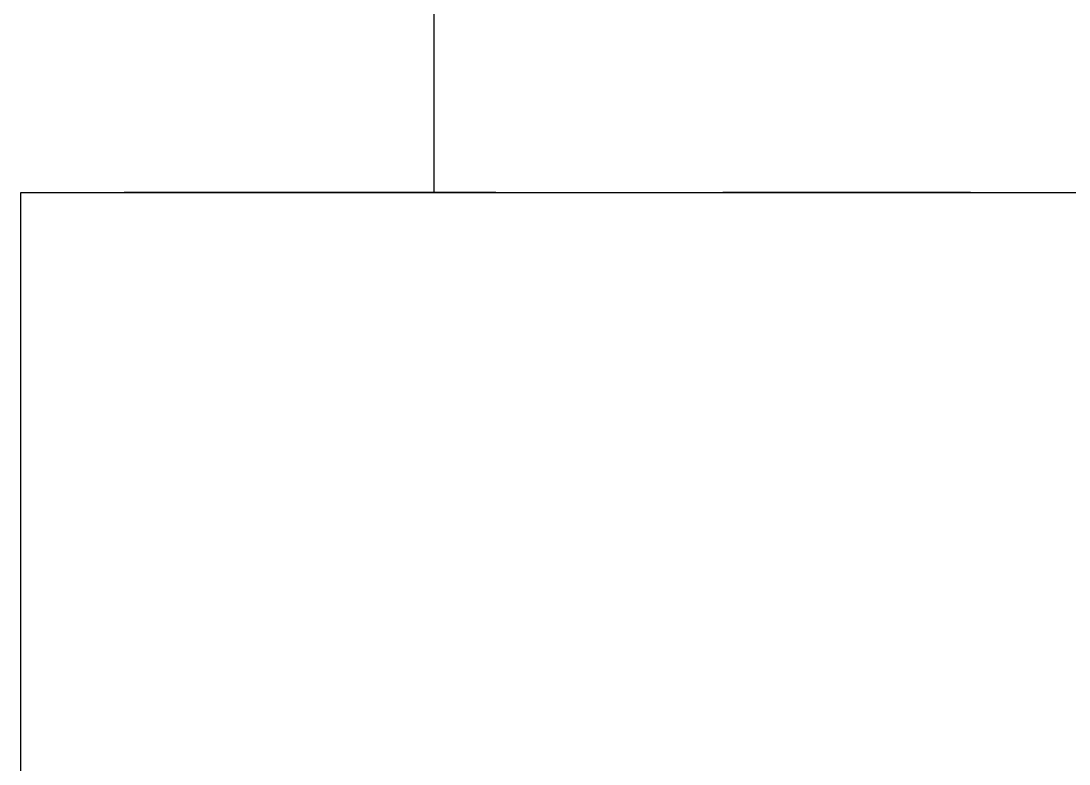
# Model space of a CAD drawing. Header units: millimetres. Extents: x -201 to 3037, y -406 to 3230.
# Drawn here: x 2230 to 2255.39, y 1338.15 to 1356.16 of the extents above; entities that cross this region are included whole.
import ezdxf

# ---------------------------------------------------------------- set-up
doc = ezdxf.new("R2010")
doc.units = ezdxf.units.MM
doc.layers.add('HIDDEN', color=8, linetype='Continuous')
doc.layers.add('VISIBLE', color=7, linetype='Continuous')

msp = doc.modelspace()

# ---------------------------------------------------------------- linework, layer by layer
at = {"layer": 'HIDDEN'}
for points in [[(2240, 1360.9), (2240, 1352)], [(2230, 1337), (2230, 1352)], [(2230, 1352), (2270, 1352)], [(2241.5, 1352), (2241.387, 1352), (2241.054, 1352), (2240.518, 1352), (2239.806, 1352), (2238.952, 1352), (2238.001, 1352), (2237, 1352), (2235.999, 1352), (2235.048, 1352), (2234.194, 1352), (2233.482, 1352), (2232.946, 1352), (2232.613, 1352), (2232.5, 1352)], [(2232.5, 1352), (2232.528, 1352), (2232.613, 1352), (2232.753, 1352), (2232.946, 1352), (2233.19, 1352), (2233.482, 1352), (2233.818, 1352), (2234.194, 1352), (2234.606, 1352), (2235.048, 1352), (2235.514, 1352), (2235.999, 1352), (2236.496, 1352), (2237, 1352)], [(2241.5, 1352), (2241.387, 1352), (2241.054, 1352), (2240.518, 1352), (2239.806, 1352), (2238.952, 1352), (2238.001, 1352), (2237, 1352), (2235.999, 1352), (2235.048, 1352), (2234.194, 1352), (2233.482, 1352), (2232.946, 1352), (2232.613, 1352), (2232.5, 1352)], [(2232.5, 1352), (2232.528, 1352), (2232.613, 1352), (2232.753, 1352), (2232.946, 1352), (2233.19, 1352), (2233.482, 1352), (2233.818, 1352), (2234.194, 1352), (2234.606, 1352), (2235.048, 1352), (2235.514, 1352), (2235.999, 1352), (2236.496, 1352), (2237, 1352)], [(2241.5, 1352), (2241.387, 1352), (2241.054, 1352), (2240.518, 1352), (2239.806, 1352), (2238.952, 1352), (2238.001, 1352), (2237, 1352), (2235.999, 1352), (2235.048, 1352), (2234.194, 1352), (2233.482, 1352), (2232.946, 1352), (2232.613, 1352), (2232.5, 1352)], [(2232.5, 1352), (2232.528, 1352), (2232.613, 1352), (2232.753, 1352), (2232.946, 1352), (2233.19, 1352), (2233.482, 1352), (2233.818, 1352), (2234.194, 1352), (2234.606, 1352), (2235.048, 1352), (2235.514, 1352), (2235.999, 1352), (2236.496, 1352), (2237, 1352)], [(2241.5, 1352), (2241.387, 1352), (2241.054, 1352), (2240.518, 1352), (2239.806, 1352), (2238.952, 1352), (2238.001, 1352), (2237, 1352), (2235.999, 1352), (2235.048, 1352), (2234.194, 1352), (2233.482, 1352), (2232.946, 1352), (2232.613, 1352), (2232.5, 1352)], [(2232.5, 1352), (2232.528, 1352), (2232.613, 1352), (2232.753, 1352), (2232.946, 1352), (2233.19, 1352), (2233.482, 1352), (2233.818, 1352), (2234.194, 1352), (2234.606, 1352), (2235.048, 1352), (2235.514, 1352), (2235.999, 1352), (2236.496, 1352), (2237, 1352)], [(2241.5, 1352), (2241.387, 1352), (2241.054, 1352), (2240.518, 1352), (2239.806, 1352), (2238.952, 1352), (2238.001, 1352), (2237, 1352), (2235.999, 1352), (2235.048, 1352), (2234.194, 1352), (2233.482, 1352), (2232.946, 1352), (2232.613, 1352), (2232.5, 1352)], [(2232.5, 1352), (2232.528, 1352), (2232.613, 1352), (2232.753, 1352), (2232.946, 1352), (2233.19, 1352), (2233.482, 1352), (2233.818, 1352), (2234.194, 1352), (2234.606, 1352), (2235.048, 1352), (2235.514, 1352), (2235.999, 1352), (2236.496, 1352), (2237, 1352)], [(2241.5, 1352), (2241.387, 1352), (2241.054, 1352), (2240.518, 1352), (2239.806, 1352), (2238.952, 1352), (2238.001, 1352), (2237, 1352), (2235.999, 1352), (2235.048, 1352), (2234.194, 1352), (2233.482, 1352), (2232.946, 1352), (2232.613, 1352), (2232.5, 1352)], [(2232.5, 1352), (2232.528, 1352), (2232.613, 1352), (2232.753, 1352), (2232.946, 1352), (2233.19, 1352), (2233.482, 1352), (2233.818, 1352), (2234.194, 1352), (2234.606, 1352), (2235.048, 1352), (2235.514, 1352), (2235.999, 1352), (2236.496, 1352), (2237, 1352)], [(2241.5, 1352), (2241.387, 1352), (2241.054, 1352), (2240.518, 1352), (2239.806, 1352), (2238.952, 1352), (2238.001, 1352), (2237, 1352), (2235.999, 1352), (2235.048, 1352), (2234.194, 1352), (2233.482, 1352), (2232.946, 1352), (2232.613, 1352), (2232.5, 1352)], [(2232.5, 1352), (2232.528, 1352), (2232.613, 1352), (2232.753, 1352), (2232.946, 1352), (2233.19, 1352), (2233.482, 1352), (2233.818, 1352), (2234.194, 1352), (2234.606, 1352), (2235.048, 1352), (2235.514, 1352), (2235.999, 1352), (2236.496, 1352), (2237, 1352)], [(2241.5, 1352), (2241.387, 1352), (2241.054, 1352), (2240.518, 1352), (2239.806, 1352), (2238.952, 1352), (2238.001, 1352), (2237, 1352), (2235.999, 1352), (2235.048, 1352), (2234.194, 1352), (2233.482, 1352), (2232.946, 1352), (2232.613, 1352), (2232.5, 1352)], [(2232.5, 1352), (2232.528, 1352), (2232.613, 1352), (2232.753, 1352), (2232.946, 1352), (2233.19, 1352), (2233.482, 1352), (2233.818, 1352), (2234.194, 1352), (2234.606, 1352), (2235.048, 1352), (2235.514, 1352), (2235.999, 1352), (2236.496, 1352), (2237, 1352)], [(2241.5, 1352), (2241.387, 1352), (2241.054, 1352), (2240.518, 1352), (2239.806, 1352), (2238.952, 1352), (2238.001, 1352), (2237, 1352), (2235.999, 1352), (2235.048, 1352), (2234.194, 1352), (2233.482, 1352), (2232.946, 1352), (2232.613, 1352), (2232.5, 1352)], [(2232.5, 1352), (2232.528, 1352), (2232.613, 1352), (2232.753, 1352), (2232.946, 1352), (2233.19, 1352), (2233.482, 1352), (2233.818, 1352), (2234.194, 1352), (2234.606, 1352), (2235.048, 1352), (2235.514, 1352), (2235.999, 1352), (2236.496, 1352), (2237, 1352)], [(2237, 1352), (2237.504, 1352), (2238.001, 1352), (2238.486, 1352), (2238.952, 1352), (2239.394, 1352), (2239.806, 1352), (2240.182, 1352), (2240.518, 1352), (2240.81, 1352), (2241.054, 1352), (2241.247, 1352), (2241.387, 1352), (2241.472, 1352), (2241.5, 1352)], [(2237, 1352), (2237.504, 1352), (2238.001, 1352), (2238.486, 1352), (2238.952, 1352), (2239.394, 1352), (2239.806, 1352), (2240.182, 1352), (2240.518, 1352), (2240.81, 1352), (2241.054, 1352), (2241.247, 1352), (2241.387, 1352), (2241.472, 1352), (2241.5, 1352)], [(2237, 1352), (2237.504, 1352), (2238.001, 1352), (2238.486, 1352), (2238.952, 1352), (2239.394, 1352), (2239.806, 1352), (2240.182, 1352), (2240.518, 1352), (2240.81, 1352), (2241.054, 1352), (2241.247, 1352), (2241.387, 1352), (2241.472, 1352), (2241.5, 1352)], [(2237, 1352), (2237.504, 1352), (2238.001, 1352), (2238.486, 1352), (2238.952, 1352), (2239.394, 1352), (2239.806, 1352), (2240.182, 1352), (2240.518, 1352), (2240.81, 1352), (2241.054, 1352), (2241.247, 1352), (2241.387, 1352), (2241.472, 1352), (2241.5, 1352)], [(2237, 1352), (2237.504, 1352), (2238.001, 1352), (2238.486, 1352), (2238.952, 1352), (2239.394, 1352), (2239.806, 1352), (2240.182, 1352), (2240.518, 1352), (2240.81, 1352), (2241.054, 1352), (2241.247, 1352), (2241.387, 1352), (2241.472, 1352), (2241.5, 1352)], [(2237, 1352), (2237.504, 1352), (2238.001, 1352), (2238.486, 1352), (2238.952, 1352), (2239.394, 1352), (2239.806, 1352), (2240.182, 1352), (2240.518, 1352), (2240.81, 1352), (2241.054, 1352), (2241.247, 1352), (2241.387, 1352), (2241.472, 1352), (2241.5, 1352)], [(2237, 1352), (2237.504, 1352), (2238.001, 1352), (2238.486, 1352), (2238.952, 1352), (2239.394, 1352), (2239.806, 1352), (2240.182, 1352), (2240.518, 1352), (2240.81, 1352), (2241.054, 1352), (2241.247, 1352), (2241.387, 1352), (2241.472, 1352), (2241.5, 1352)], [(2237, 1352), (2237.504, 1352), (2238.001, 1352), (2238.486, 1352), (2238.952, 1352), (2239.394, 1352), (2239.806, 1352), (2240.182, 1352), (2240.518, 1352), (2240.81, 1352), (2241.054, 1352), (2241.247, 1352), (2241.387, 1352), (2241.472, 1352), (2241.5, 1352)], [(2237, 1352), (2237.504, 1352), (2238.001, 1352), (2238.486, 1352), (2238.952, 1352), (2239.394, 1352), (2239.806, 1352), (2240.182, 1352), (2240.518, 1352), (2240.81, 1352), (2241.054, 1352), (2241.247, 1352), (2241.387, 1352), (2241.472, 1352), (2241.5, 1352)], [(2240, 1352), (2260, 1352)], [(2253, 1352), (2252.925, 1352), (2252.703, 1352), (2252.345, 1352), (2251.87, 1352), (2251.302, 1352), (2250.668, 1352), (2250, 1352), (2249.332, 1352), (2248.698, 1352), (2248.13, 1352), (2247.655, 1352), (2247.297, 1352), (2247.075, 1352), (2247, 1352)], [(2247, 1352), (2247.019, 1352), (2247.075, 1352), (2247.168, 1352), (2247.297, 1352), (2247.46, 1352), (2247.655, 1352), (2247.879, 1352), (2248.13, 1352), (2248.404, 1352), (2248.698, 1352), (2249.009, 1352), (2249.332, 1352), (2249.664, 1352), (2250, 1352)], [(2253, 1352), (2252.925, 1352), (2252.703, 1352), (2252.345, 1352), (2251.87, 1352), (2251.302, 1352), (2250.668, 1352), (2250, 1352), (2249.332, 1352), (2248.698, 1352), (2248.13, 1352), (2247.655, 1352), (2247.297, 1352), (2247.075, 1352), (2247, 1352)], [(2247, 1352), (2247.019, 1352), (2247.075, 1352), (2247.168, 1352), (2247.297, 1352), (2247.46, 1352), (2247.655, 1352), (2247.879, 1352), (2248.13, 1352), (2248.404, 1352), (2248.698, 1352), (2249.009, 1352), (2249.332, 1352), (2249.664, 1352), (2250, 1352)], [(2253, 1352), (2252.925, 1352), (2252.703, 1352), (2252.345, 1352), (2251.87, 1352), (2251.302, 1352), (2250.668, 1352), (2250, 1352), (2249.332, 1352), (2248.698, 1352), (2248.13, 1352), (2247.655, 1352), (2247.297, 1352), (2247.075, 1352), (2247, 1352)], [(2247, 1352), (2247.019, 1352), (2247.075, 1352), (2247.168, 1352), (2247.297, 1352), (2247.46, 1352), (2247.655, 1352), (2247.879, 1352), (2248.13, 1352), (2248.404, 1352), (2248.698, 1352), (2249.009, 1352), (2249.332, 1352), (2249.664, 1352), (2250, 1352)], [(2253, 1352), (2252.925, 1352), (2252.703, 1352), (2252.345, 1352), (2251.87, 1352), (2251.302, 1352), (2250.668, 1352), (2250, 1352), (2249.332, 1352), (2248.698, 1352), (2248.13, 1352), (2247.655, 1352), (2247.297, 1352), (2247.075, 1352), (2247, 1352)], [(2247, 1352), (2247.019, 1352), (2247.075, 1352), (2247.168, 1352), (2247.297, 1352), (2247.46, 1352), (2247.655, 1352), (2247.879, 1352), (2248.13, 1352), (2248.404, 1352), (2248.698, 1352), (2249.009, 1352), (2249.332, 1352), (2249.664, 1352), (2250, 1352)], [(2253, 1352), (2252.925, 1352), (2252.703, 1352), (2252.345, 1352), (2251.87, 1352), (2251.302, 1352), (2250.668, 1352), (2250, 1352), (2249.332, 1352), (2248.698, 1352), (2248.13, 1352), (2247.655, 1352), (2247.297, 1352), (2247.075, 1352), (2247, 1352)], [(2247, 1352), (2247.019, 1352), (2247.075, 1352), (2247.168, 1352), (2247.297, 1352), (2247.46, 1352), (2247.655, 1352), (2247.879, 1352), (2248.13, 1352), (2248.404, 1352), (2248.698, 1352), (2249.009, 1352), (2249.332, 1352), (2249.664, 1352), (2250, 1352)], [(2253, 1352), (2252.925, 1352), (2252.703, 1352), (2252.345, 1352), (2251.87, 1352), (2251.302, 1352), (2250.668, 1352), (2250, 1352), (2249.332, 1352), (2248.698, 1352), (2248.13, 1352), (2247.655, 1352), (2247.297, 1352), (2247.075, 1352), (2247, 1352)], [(2247, 1352), (2247.019, 1352), (2247.075, 1352), (2247.168, 1352), (2247.297, 1352), (2247.46, 1352), (2247.655, 1352), (2247.879, 1352), (2248.13, 1352), (2248.404, 1352), (2248.698, 1352), (2249.009, 1352), (2249.332, 1352), (2249.664, 1352), (2250, 1352)], [(2253, 1352), (2252.925, 1352), (2252.703, 1352), (2252.345, 1352), (2251.87, 1352), (2251.302, 1352), (2250.668, 1352), (2250, 1352), (2249.332, 1352), (2248.698, 1352), (2248.13, 1352), (2247.655, 1352), (2247.297, 1352), (2247.075, 1352), (2247, 1352)], [(2247, 1352), (2247.019, 1352), (2247.075, 1352), (2247.168, 1352), (2247.297, 1352), (2247.46, 1352), (2247.655, 1352), (2247.879, 1352), (2248.13, 1352), (2248.404, 1352), (2248.698, 1352), (2249.009, 1352), (2249.332, 1352), (2249.664, 1352), (2250, 1352)], [(2253, 1352), (2252.925, 1352), (2252.703, 1352), (2252.345, 1352), (2251.87, 1352), (2251.302, 1352), (2250.668, 1352), (2250, 1352), (2249.332, 1352), (2248.698, 1352), (2248.13, 1352), (2247.655, 1352), (2247.297, 1352), (2247.075, 1352), (2247, 1352)], [(2247, 1352), (2247.019, 1352), (2247.075, 1352), (2247.168, 1352), (2247.297, 1352), (2247.46, 1352), (2247.655, 1352), (2247.879, 1352), (2248.13, 1352), (2248.404, 1352), (2248.698, 1352), (2249.009, 1352), (2249.332, 1352), (2249.664, 1352), (2250, 1352)], [(2253, 1352), (2252.925, 1352), (2252.703, 1352), (2252.345, 1352), (2251.87, 1352), (2251.302, 1352), (2250.668, 1352), (2250, 1352), (2249.332, 1352), (2248.698, 1352), (2248.13, 1352), (2247.655, 1352), (2247.297, 1352), (2247.075, 1352), (2247, 1352)], [(2247, 1352), (2247.019, 1352), (2247.075, 1352), (2247.168, 1352), (2247.297, 1352), (2247.46, 1352), (2247.655, 1352), (2247.879, 1352), (2248.13, 1352), (2248.404, 1352), (2248.698, 1352), (2249.009, 1352), (2249.332, 1352), (2249.664, 1352), (2250, 1352)], [(2253, 1352), (2252.925, 1352), (2252.703, 1352), (2252.345, 1352), (2251.87, 1352), (2251.302, 1352), (2250.668, 1352), (2250, 1352), (2249.332, 1352), (2248.698, 1352), (2248.13, 1352), (2247.655, 1352), (2247.297, 1352), (2247.075, 1352), (2247, 1352)], [(2247, 1352), (2247.019, 1352), (2247.075, 1352), (2247.168, 1352), (2247.297, 1352), (2247.46, 1352), (2247.655, 1352), (2247.879, 1352), (2248.13, 1352), (2248.404, 1352), (2248.698, 1352), (2249.009, 1352), (2249.332, 1352), (2249.664, 1352), (2250, 1352)], [(2253, 1352), (2252.925, 1352), (2252.703, 1352), (2252.345, 1352), (2251.87, 1352), (2251.302, 1352), (2250.668, 1352), (2250, 1352), (2249.332, 1352), (2248.698, 1352), (2248.13, 1352), (2247.655, 1352), (2247.297, 1352), (2247.075, 1352), (2247, 1352)], [(2247, 1352), (2247.019, 1352), (2247.075, 1352), (2247.168, 1352), (2247.297, 1352), (2247.46, 1352), (2247.655, 1352), (2247.879, 1352), (2248.13, 1352), (2248.404, 1352), (2248.698, 1352), (2249.009, 1352), (2249.332, 1352), (2249.664, 1352), (2250, 1352)], [(2253, 1352), (2252.925, 1352), (2252.703, 1352), (2252.345, 1352), (2251.87, 1352), (2251.302, 1352), (2250.668, 1352), (2250, 1352), (2249.332, 1352), (2248.698, 1352), (2248.13, 1352), (2247.655, 1352), (2247.297, 1352), (2247.075, 1352), (2247, 1352)], [(2247, 1352), (2247.019, 1352), (2247.075, 1352), (2247.168, 1352), (2247.297, 1352), (2247.46, 1352), (2247.655, 1352), (2247.879, 1352), (2248.13, 1352), (2248.404, 1352), (2248.698, 1352), (2249.009, 1352), (2249.332, 1352), (2249.664, 1352), (2250, 1352)], [(2253, 1352), (2252.925, 1352), (2252.703, 1352), (2252.345, 1352), (2251.87, 1352), (2251.302, 1352), (2250.668, 1352), (2250, 1352), (2249.332, 1352), (2248.698, 1352), (2248.13, 1352), (2247.655, 1352), (2247.297, 1352), (2247.075, 1352), (2247, 1352)], [(2247, 1352), (2247.019, 1352), (2247.075, 1352), (2247.168, 1352), (2247.297, 1352), (2247.46, 1352), (2247.655, 1352), (2247.879, 1352), (2248.13, 1352), (2248.404, 1352), (2248.698, 1352), (2249.009, 1352), (2249.332, 1352), (2249.664, 1352), (2250, 1352)], [(2253, 1352), (2252.925, 1352), (2252.703, 1352), (2252.345, 1352), (2251.87, 1352), (2251.302, 1352), (2250.668, 1352), (2250, 1352), (2249.332, 1352), (2248.698, 1352), (2248.13, 1352), (2247.655, 1352), (2247.297, 1352), (2247.075, 1352), (2247, 1352)], [(2247, 1352), (2247.019, 1352), (2247.075, 1352), (2247.168, 1352), (2247.297, 1352), (2247.46, 1352), (2247.655, 1352), (2247.879, 1352), (2248.13, 1352), (2248.404, 1352), (2248.698, 1352), (2249.009, 1352), (2249.332, 1352), (2249.664, 1352), (2250, 1352)], [(2253, 1352), (2252.925, 1352), (2252.703, 1352), (2252.345, 1352), (2251.87, 1352), (2251.302, 1352), (2250.668, 1352), (2250, 1352), (2249.332, 1352), (2248.698, 1352), (2248.13, 1352), (2247.655, 1352), (2247.297, 1352), (2247.075, 1352), (2247, 1352)], [(2247, 1352), (2247.019, 1352), (2247.075, 1352), (2247.168, 1352), (2247.297, 1352), (2247.46, 1352), (2247.655, 1352), (2247.879, 1352), (2248.13, 1352), (2248.404, 1352), (2248.698, 1352), (2249.009, 1352), (2249.332, 1352), (2249.664, 1352), (2250, 1352)], [(2253, 1352), (2252.925, 1352), (2252.703, 1352), (2252.345, 1352), (2251.87, 1352), (2251.302, 1352), (2250.668, 1352), (2250, 1352), (2249.332, 1352), (2248.698, 1352), (2248.13, 1352), (2247.655, 1352), (2247.297, 1352), (2247.075, 1352), (2247, 1352)], [(2247, 1352), (2247.019, 1352), (2247.075, 1352), (2247.168, 1352), (2247.297, 1352), (2247.46, 1352), (2247.655, 1352), (2247.879, 1352), (2248.13, 1352), (2248.404, 1352), (2248.698, 1352), (2249.009, 1352), (2249.332, 1352), (2249.664, 1352), (2250, 1352)], [(2253, 1352), (2252.925, 1352), (2252.703, 1352), (2252.345, 1352), (2251.87, 1352), (2251.302, 1352), (2250.668, 1352), (2250, 1352), (2249.332, 1352), (2248.698, 1352), (2248.13, 1352), (2247.655, 1352), (2247.297, 1352), (2247.075, 1352), (2247, 1352)], [(2247, 1352), (2247.019, 1352), (2247.075, 1352), (2247.168, 1352), (2247.297, 1352), (2247.46, 1352), (2247.655, 1352), (2247.879, 1352), (2248.13, 1352), (2248.404, 1352), (2248.698, 1352), (2249.009, 1352), (2249.332, 1352), (2249.664, 1352), (2250, 1352)], [(2253, 1352), (2252.925, 1352), (2252.703, 1352), (2252.345, 1352), (2251.87, 1352), (2251.302, 1352), (2250.668, 1352), (2250, 1352), (2249.332, 1352), (2248.698, 1352), (2248.13, 1352), (2247.655, 1352), (2247.297, 1352), (2247.075, 1352), (2247, 1352)], [(2247, 1352), (2247.019, 1352), (2247.075, 1352), (2247.168, 1352), (2247.297, 1352), (2247.46, 1352), (2247.655, 1352), (2247.879, 1352), (2248.13, 1352), (2248.404, 1352), (2248.698, 1352), (2249.009, 1352), (2249.332, 1352), (2249.664, 1352), (2250, 1352)], [(2252.1, 1352), (2252.047, 1352), (2251.892, 1352), (2251.642, 1352), (2251.309, 1352), (2250.911, 1352), (2250.467, 1352), (2250, 1352), (2249.533, 1352), (2249.089, 1352), (2248.691, 1352), (2248.358, 1352), (2248.108, 1352), (2247.953, 1352), (2247.9, 1352)], [(2247.9, 1352), (2247.913, 1352), (2247.953, 1352), (2248.018, 1352), (2248.108, 1352), (2248.222, 1352), (2248.358, 1352), (2248.515, 1352), (2248.691, 1352), (2248.883, 1352), (2249.089, 1352), (2249.306, 1352), (2249.533, 1352), (2249.765, 1352), (2250, 1352)], [(2252.1, 1352), (2252.047, 1352), (2251.892, 1352), (2251.642, 1352), (2251.309, 1352), (2250.911, 1352), (2250.467, 1352), (2250, 1352), (2249.533, 1352), (2249.089, 1352), (2248.691, 1352), (2248.358, 1352), (2248.108, 1352), (2247.953, 1352), (2247.9, 1352)], [(2247.9, 1352), (2247.913, 1352), (2247.953, 1352), (2248.018, 1352), (2248.108, 1352), (2248.222, 1352), (2248.358, 1352), (2248.515, 1352), (2248.691, 1352), (2248.883, 1352), (2249.089, 1352), (2249.306, 1352), (2249.533, 1352), (2249.765, 1352), (2250, 1352)], [(2252.1, 1352), (2252.047, 1352), (2251.892, 1352), (2251.642, 1352), (2251.309, 1352), (2250.911, 1352), (2250.467, 1352), (2250, 1352), (2249.533, 1352), (2249.089, 1352), (2248.691, 1352), (2248.358, 1352), (2248.108, 1352), (2247.953, 1352), (2247.9, 1352)], [(2247.9, 1352), (2247.913, 1352), (2247.953, 1352), (2248.018, 1352), (2248.108, 1352), (2248.222, 1352), (2248.358, 1352), (2248.515, 1352), (2248.691, 1352), (2248.883, 1352), (2249.089, 1352), (2249.306, 1352), (2249.533, 1352), (2249.765, 1352), (2250, 1352)], [(2252.1, 1352), (2252.047, 1352), (2251.892, 1352), (2251.642, 1352), (2251.309, 1352), (2250.911, 1352), (2250.467, 1352), (2250, 1352), (2249.533, 1352), (2249.089, 1352), (2248.691, 1352), (2248.358, 1352), (2248.108, 1352), (2247.953, 1352), (2247.9, 1352)], [(2247.9, 1352), (2247.913, 1352), (2247.953, 1352), (2248.018, 1352), (2248.108, 1352), (2248.222, 1352), (2248.358, 1352), (2248.515, 1352), (2248.691, 1352), (2248.883, 1352), (2249.089, 1352), (2249.306, 1352), (2249.533, 1352), (2249.765, 1352), (2250, 1352)], [(2252.1, 1352), (2252.047, 1352), (2251.892, 1352), (2251.642, 1352), (2251.309, 1352), (2250.911, 1352), (2250.467, 1352), (2250, 1352), (2249.533, 1352), (2249.089, 1352), (2248.691, 1352), (2248.358, 1352), (2248.108, 1352), (2247.953, 1352), (2247.9, 1352)], [(2247.9, 1352), (2247.913, 1352), (2247.953, 1352), (2248.018, 1352), (2248.108, 1352), (2248.222, 1352), (2248.358, 1352), (2248.515, 1352), (2248.691, 1352), (2248.883, 1352), (2249.089, 1352), (2249.306, 1352), (2249.533, 1352), (2249.765, 1352), (2250, 1352)], [(2252.1, 1352), (2252.047, 1352), (2251.892, 1352), (2251.642, 1352), (2251.309, 1352), (2250.911, 1352), (2250.467, 1352), (2250, 1352), (2249.533, 1352), (2249.089, 1352), (2248.691, 1352), (2248.358, 1352), (2248.108, 1352), (2247.953, 1352), (2247.9, 1352)], [(2247.9, 1352), (2247.913, 1352), (2247.953, 1352), (2248.018, 1352), (2248.108, 1352), (2248.222, 1352), (2248.358, 1352), (2248.515, 1352), (2248.691, 1352), (2248.883, 1352), (2249.089, 1352), (2249.306, 1352), (2249.533, 1352), (2249.765, 1352), (2250, 1352)], [(2252.1, 1352), (2252.047, 1352), (2251.892, 1352), (2251.642, 1352), (2251.309, 1352), (2250.911, 1352), (2250.467, 1352), (2250, 1352), (2249.533, 1352), (2249.089, 1352), (2248.691, 1352), (2248.358, 1352), (2248.108, 1352), (2247.953, 1352), (2247.9, 1352)], [(2247.9, 1352), (2247.913, 1352), (2247.953, 1352), (2248.018, 1352), (2248.108, 1352), (2248.222, 1352), (2248.358, 1352), (2248.515, 1352), (2248.691, 1352), (2248.883, 1352), (2249.089, 1352), (2249.306, 1352), (2249.533, 1352), (2249.765, 1352), (2250, 1352)], [(2252.1, 1352), (2252.047, 1352), (2251.892, 1352), (2251.642, 1352), (2251.309, 1352), (2250.911, 1352), (2250.467, 1352), (2250, 1352), (2249.533, 1352), (2249.089, 1352), (2248.691, 1352), (2248.358, 1352), (2248.108, 1352), (2247.953, 1352), (2247.9, 1352)], [(2247.9, 1352), (2247.913, 1352), (2247.953, 1352), (2248.018, 1352), (2248.108, 1352), (2248.222, 1352), (2248.358, 1352), (2248.515, 1352), (2248.691, 1352), (2248.883, 1352), (2249.089, 1352), (2249.306, 1352), (2249.533, 1352), (2249.765, 1352), (2250, 1352)], [(2252.1, 1352), (2252.047, 1352), (2251.892, 1352), (2251.642, 1352), (2251.309, 1352), (2250.911, 1352), (2250.467, 1352), (2250, 1352), (2249.533, 1352), (2249.089, 1352), (2248.691, 1352), (2248.358, 1352), (2248.108, 1352), (2247.953, 1352), (2247.9, 1352)], [(2247.9, 1352), (2247.913, 1352), (2247.953, 1352), (2248.018, 1352), (2248.108, 1352), (2248.222, 1352), (2248.358, 1352), (2248.515, 1352), (2248.691, 1352), (2248.883, 1352), (2249.089, 1352), (2249.306, 1352), (2249.533, 1352), (2249.765, 1352), (2250, 1352)], [(2252.1, 1352), (2252.047, 1352), (2251.892, 1352), (2251.642, 1352), (2251.309, 1352), (2250.911, 1352), (2250.467, 1352), (2250, 1352), (2249.533, 1352), (2249.089, 1352), (2248.691, 1352), (2248.358, 1352), (2248.108, 1352), (2247.953, 1352), (2247.9, 1352)], [(2247.9, 1352), (2247.913, 1352), (2247.953, 1352), (2248.018, 1352), (2248.108, 1352), (2248.222, 1352), (2248.358, 1352), (2248.515, 1352), (2248.691, 1352), (2248.883, 1352), (2249.089, 1352), (2249.306, 1352), (2249.533, 1352), (2249.765, 1352), (2250, 1352)], [(2252.1, 1352), (2252.047, 1352), (2251.892, 1352), (2251.642, 1352), (2251.309, 1352), (2250.911, 1352), (2250.467, 1352), (2250, 1352), (2249.533, 1352), (2249.089, 1352), (2248.691, 1352), (2248.358, 1352), (2248.108, 1352), (2247.953, 1352), (2247.9, 1352)], [(2247.9, 1352), (2247.913, 1352), (2247.953, 1352), (2248.018, 1352), (2248.108, 1352), (2248.222, 1352), (2248.358, 1352), (2248.515, 1352), (2248.691, 1352), (2248.883, 1352), (2249.089, 1352), (2249.306, 1352), (2249.533, 1352), (2249.765, 1352), (2250, 1352)], [(2252.1, 1352), (2252.047, 1352), (2251.892, 1352), (2251.642, 1352), (2251.309, 1352), (2250.911, 1352), (2250.467, 1352), (2250, 1352), (2249.533, 1352), (2249.089, 1352), (2248.691, 1352), (2248.358, 1352), (2248.108, 1352), (2247.953, 1352), (2247.9, 1352)], [(2247.9, 1352), (2247.913, 1352), (2247.953, 1352), (2248.018, 1352), (2248.108, 1352), (2248.222, 1352), (2248.358, 1352), (2248.515, 1352), (2248.691, 1352), (2248.883, 1352), (2249.089, 1352), (2249.306, 1352), (2249.533, 1352), (2249.765, 1352), (2250, 1352)], [(2252.1, 1352), (2252.047, 1352), (2251.892, 1352), (2251.642, 1352), (2251.309, 1352), (2250.911, 1352), (2250.467, 1352), (2250, 1352), (2249.533, 1352), (2249.089, 1352), (2248.691, 1352), (2248.358, 1352), (2248.108, 1352), (2247.953, 1352), (2247.9, 1352)], [(2247.9, 1352), (2247.913, 1352), (2247.953, 1352), (2248.018, 1352), (2248.108, 1352), (2248.222, 1352), (2248.358, 1352), (2248.515, 1352), (2248.691, 1352), (2248.883, 1352), (2249.089, 1352), (2249.306, 1352), (2249.533, 1352), (2249.765, 1352), (2250, 1352)], [(2252.1, 1352), (2252.047, 1352), (2251.892, 1352), (2251.642, 1352), (2251.309, 1352), (2250.911, 1352), (2250.467, 1352), (2250, 1352), (2249.533, 1352), (2249.089, 1352), (2248.691, 1352), (2248.358, 1352), (2248.108, 1352), (2247.953, 1352), (2247.9, 1352)], [(2247.9, 1352), (2247.913, 1352), (2247.953, 1352), (2248.018, 1352), (2248.108, 1352), (2248.222, 1352), (2248.358, 1352), (2248.515, 1352), (2248.691, 1352), (2248.883, 1352), (2249.089, 1352), (2249.306, 1352), (2249.533, 1352), (2249.765, 1352), (2250, 1352)], [(2252.1, 1352), (2252.047, 1352), (2251.892, 1352), (2251.642, 1352), (2251.309, 1352), (2250.911, 1352), (2250.467, 1352), (2250, 1352), (2249.533, 1352), (2249.089, 1352), (2248.691, 1352), (2248.358, 1352), (2248.108, 1352), (2247.953, 1352), (2247.9, 1352)], [(2247.9, 1352), (2247.913, 1352), (2247.953, 1352), (2248.018, 1352), (2248.108, 1352), (2248.222, 1352), (2248.358, 1352), (2248.515, 1352), (2248.691, 1352), (2248.883, 1352), (2249.089, 1352), (2249.306, 1352), (2249.533, 1352), (2249.765, 1352), (2250, 1352)], [(2252.1, 1352), (2252.047, 1352), (2251.892, 1352), (2251.642, 1352), (2251.309, 1352), (2250.911, 1352), (2250.467, 1352), (2250, 1352), (2249.533, 1352), (2249.089, 1352), (2248.691, 1352), (2248.358, 1352), (2248.108, 1352), (2247.953, 1352), (2247.9, 1352)], [(2247.9, 1352), (2247.913, 1352), (2247.953, 1352), (2248.018, 1352), (2248.108, 1352), (2248.222, 1352), (2248.358, 1352), (2248.515, 1352), (2248.691, 1352), (2248.883, 1352), (2249.089, 1352), (2249.306, 1352), (2249.533, 1352), (2249.765, 1352), (2250, 1352)], [(2252.1, 1352), (2252.047, 1352), (2251.892, 1352), (2251.642, 1352), (2251.309, 1352), (2250.911, 1352), (2250.467, 1352), (2250, 1352), (2249.533, 1352), (2249.089, 1352), (2248.691, 1352), (2248.358, 1352), (2248.108, 1352), (2247.953, 1352), (2247.9, 1352)], [(2247.9, 1352), (2247.913, 1352), (2247.953, 1352), (2248.018, 1352), (2248.108, 1352), (2248.222, 1352), (2248.358, 1352), (2248.515, 1352), (2248.691, 1352), (2248.883, 1352), (2249.089, 1352), (2249.306, 1352), (2249.533, 1352), (2249.765, 1352), (2250, 1352)], [(2252.1, 1352), (2252.047, 1352), (2251.892, 1352), (2251.642, 1352), (2251.309, 1352), (2250.911, 1352), (2250.467, 1352), (2250, 1352), (2249.533, 1352), (2249.089, 1352), (2248.691, 1352), (2248.358, 1352), (2248.108, 1352), (2247.953, 1352), (2247.9, 1352)], [(2247.9, 1352), (2247.913, 1352), (2247.953, 1352), (2248.018, 1352), (2248.108, 1352), (2248.222, 1352), (2248.358, 1352), (2248.515, 1352), (2248.691, 1352), (2248.883, 1352), (2249.089, 1352), (2249.306, 1352), (2249.533, 1352), (2249.765, 1352), (2250, 1352)], [(2250, 1352), (2250.235, 1352), (2250.467, 1352), (2250.694, 1352), (2250.911, 1352), (2251.117, 1352), (2251.309, 1352), (2251.485, 1352), (2251.642, 1352), (2251.778, 1352), (2251.892, 1352), (2251.982, 1352), (2252.047, 1352), (2252.087, 1352), (2252.1, 1352)], [(2250, 1352), (2250.235, 1352), (2250.467, 1352), (2250.694, 1352), (2250.911, 1352), (2251.117, 1352), (2251.309, 1352), (2251.485, 1352), (2251.642, 1352), (2251.778, 1352), (2251.892, 1352), (2251.982, 1352), (2252.047, 1352), (2252.087, 1352), (2252.1, 1352)], [(2250, 1352), (2250.235, 1352), (2250.467, 1352), (2250.694, 1352), (2250.911, 1352), (2251.117, 1352), (2251.309, 1352), (2251.485, 1352), (2251.642, 1352), (2251.778, 1352), (2251.892, 1352), (2251.982, 1352), (2252.047, 1352), (2252.087, 1352), (2252.1, 1352)], [(2250, 1352), (2250.235, 1352), (2250.467, 1352), (2250.694, 1352), (2250.911, 1352), (2251.117, 1352), (2251.309, 1352), (2251.485, 1352), (2251.642, 1352), (2251.778, 1352), (2251.892, 1352), (2251.982, 1352), (2252.047, 1352), (2252.087, 1352), (2252.1, 1352)], [(2250, 1352), (2250.235, 1352), (2250.467, 1352), (2250.694, 1352), (2250.911, 1352), (2251.117, 1352), (2251.309, 1352), (2251.485, 1352), (2251.642, 1352), (2251.778, 1352), (2251.892, 1352), (2251.982, 1352), (2252.047, 1352), (2252.087, 1352), (2252.1, 1352)], [(2250, 1352), (2250.235, 1352), (2250.467, 1352), (2250.694, 1352), (2250.911, 1352), (2251.117, 1352), (2251.309, 1352), (2251.485, 1352), (2251.642, 1352), (2251.778, 1352), (2251.892, 1352), (2251.982, 1352), (2252.047, 1352), (2252.087, 1352), (2252.1, 1352)], [(2250, 1352), (2250.235, 1352), (2250.467, 1352), (2250.694, 1352), (2250.911, 1352), (2251.117, 1352), (2251.309, 1352), (2251.485, 1352), (2251.642, 1352), (2251.778, 1352), (2251.892, 1352), (2251.982, 1352), (2252.047, 1352), (2252.087, 1352), (2252.1, 1352)], [(2250, 1352), (2250.235, 1352), (2250.467, 1352), (2250.694, 1352), (2250.911, 1352), (2251.117, 1352), (2251.309, 1352), (2251.485, 1352), (2251.642, 1352), (2251.778, 1352), (2251.892, 1352), (2251.982, 1352), (2252.047, 1352), (2252.087, 1352), (2252.1, 1352)], [(2250, 1352), (2250.235, 1352), (2250.467, 1352), (2250.694, 1352), (2250.911, 1352), (2251.117, 1352), (2251.309, 1352), (2251.485, 1352), (2251.642, 1352), (2251.778, 1352), (2251.892, 1352), (2251.982, 1352), (2252.047, 1352), (2252.087, 1352), (2252.1, 1352)], [(2250, 1352), (2250.235, 1352), (2250.467, 1352), (2250.694, 1352), (2250.911, 1352), (2251.117, 1352), (2251.309, 1352), (2251.485, 1352), (2251.642, 1352), (2251.778, 1352), (2251.892, 1352), (2251.982, 1352), (2252.047, 1352), (2252.087, 1352), (2252.1, 1352)], [(2250, 1352), (2250.235, 1352), (2250.467, 1352), (2250.694, 1352), (2250.911, 1352), (2251.117, 1352), (2251.309, 1352), (2251.485, 1352), (2251.642, 1352), (2251.778, 1352), (2251.892, 1352), (2251.982, 1352), (2252.047, 1352), (2252.087, 1352), (2252.1, 1352)], [(2250, 1352), (2250.235, 1352), (2250.467, 1352), (2250.694, 1352), (2250.911, 1352), (2251.117, 1352), (2251.309, 1352), (2251.485, 1352), (2251.642, 1352), (2251.778, 1352), (2251.892, 1352), (2251.982, 1352), (2252.047, 1352), (2252.087, 1352), (2252.1, 1352)], [(2250, 1352), (2250.235, 1352), (2250.467, 1352), (2250.694, 1352), (2250.911, 1352), (2251.117, 1352), (2251.309, 1352), (2251.485, 1352), (2251.642, 1352), (2251.778, 1352), (2251.892, 1352), (2251.982, 1352), (2252.047, 1352), (2252.087, 1352), (2252.1, 1352)], [(2250, 1352), (2250.235, 1352), (2250.467, 1352), (2250.694, 1352), (2250.911, 1352), (2251.117, 1352), (2251.309, 1352), (2251.485, 1352), (2251.642, 1352), (2251.778, 1352), (2251.892, 1352), (2251.982, 1352), (2252.047, 1352), (2252.087, 1352), (2252.1, 1352)], [(2250, 1352), (2250.235, 1352), (2250.467, 1352), (2250.694, 1352), (2250.911, 1352), (2251.117, 1352), (2251.309, 1352), (2251.485, 1352), (2251.642, 1352), (2251.778, 1352), (2251.892, 1352), (2251.982, 1352), (2252.047, 1352), (2252.087, 1352), (2252.1, 1352)], [(2250, 1352), (2250.235, 1352), (2250.467, 1352), (2250.694, 1352), (2250.911, 1352), (2251.117, 1352), (2251.309, 1352), (2251.485, 1352), (2251.642, 1352), (2251.778, 1352), (2251.892, 1352), (2251.982, 1352), (2252.047, 1352), (2252.087, 1352), (2252.1, 1352)], [(2250, 1352), (2250.235, 1352), (2250.467, 1352), (2250.694, 1352), (2250.911, 1352), (2251.117, 1352), (2251.309, 1352), (2251.485, 1352), (2251.642, 1352), (2251.778, 1352), (2251.892, 1352), (2251.982, 1352), (2252.047, 1352), (2252.087, 1352), (2252.1, 1352)], [(2250, 1352), (2250.235, 1352), (2250.467, 1352), (2250.694, 1352), (2250.911, 1352), (2251.117, 1352), (2251.309, 1352), (2251.485, 1352), (2251.642, 1352), (2251.778, 1352), (2251.892, 1352), (2251.982, 1352), (2252.047, 1352), (2252.087, 1352), (2252.1, 1352)], [(2250, 1352), (2250.336, 1352), (2250.668, 1352), (2250.991, 1352), (2251.302, 1352), (2251.596, 1352), (2251.87, 1352), (2252.121, 1352), (2252.345, 1352), (2252.54, 1352), (2252.703, 1352), (2252.832, 1352), (2252.925, 1352), (2252.981, 1352), (2253, 1352)], [(2250, 1352), (2250.336, 1352), (2250.668, 1352), (2250.991, 1352), (2251.302, 1352), (2251.596, 1352), (2251.87, 1352), (2252.121, 1352), (2252.345, 1352), (2252.54, 1352), (2252.703, 1352), (2252.832, 1352), (2252.925, 1352), (2252.981, 1352), (2253, 1352)], [(2250, 1352), (2250.336, 1352), (2250.668, 1352), (2250.991, 1352), (2251.302, 1352), (2251.596, 1352), (2251.87, 1352), (2252.121, 1352), (2252.345, 1352), (2252.54, 1352), (2252.703, 1352), (2252.832, 1352), (2252.925, 1352), (2252.981, 1352), (2253, 1352)], [(2250, 1352), (2250.336, 1352), (2250.668, 1352), (2250.991, 1352), (2251.302, 1352), (2251.596, 1352), (2251.87, 1352), (2252.121, 1352), (2252.345, 1352), (2252.54, 1352), (2252.703, 1352), (2252.832, 1352), (2252.925, 1352), (2252.981, 1352), (2253, 1352)], [(2250, 1352), (2250.336, 1352), (2250.668, 1352), (2250.991, 1352), (2251.302, 1352), (2251.596, 1352), (2251.87, 1352), (2252.121, 1352), (2252.345, 1352), (2252.54, 1352), (2252.703, 1352), (2252.832, 1352), (2252.925, 1352), (2252.981, 1352), (2253, 1352)], [(2250, 1352), (2250.336, 1352), (2250.668, 1352), (2250.991, 1352), (2251.302, 1352), (2251.596, 1352), (2251.87, 1352), (2252.121, 1352), (2252.345, 1352), (2252.54, 1352), (2252.703, 1352), (2252.832, 1352), (2252.925, 1352), (2252.981, 1352), (2253, 1352)], [(2250, 1352), (2250.336, 1352), (2250.668, 1352), (2250.991, 1352), (2251.302, 1352), (2251.596, 1352), (2251.87, 1352), (2252.121, 1352), (2252.345, 1352), (2252.54, 1352), (2252.703, 1352), (2252.832, 1352), (2252.925, 1352), (2252.981, 1352), (2253, 1352)], [(2250, 1352), (2250.336, 1352), (2250.668, 1352), (2250.991, 1352), (2251.302, 1352), (2251.596, 1352), (2251.87, 1352), (2252.121, 1352), (2252.345, 1352), (2252.54, 1352), (2252.703, 1352), (2252.832, 1352), (2252.925, 1352), (2252.981, 1352), (2253, 1352)], [(2250, 1352), (2250.336, 1352), (2250.668, 1352), (2250.991, 1352), (2251.302, 1352), (2251.596, 1352), (2251.87, 1352), (2252.121, 1352), (2252.345, 1352), (2252.54, 1352), (2252.703, 1352), (2252.832, 1352), (2252.925, 1352), (2252.981, 1352), (2253, 1352)], [(2250, 1352), (2250.336, 1352), (2250.668, 1352), (2250.991, 1352), (2251.302, 1352), (2251.596, 1352), (2251.87, 1352), (2252.121, 1352), (2252.345, 1352), (2252.54, 1352), (2252.703, 1352), (2252.832, 1352), (2252.925, 1352), (2252.981, 1352), (2253, 1352)], [(2250, 1352), (2250.336, 1352), (2250.668, 1352), (2250.991, 1352), (2251.302, 1352), (2251.596, 1352), (2251.87, 1352), (2252.121, 1352), (2252.345, 1352), (2252.54, 1352), (2252.703, 1352), (2252.832, 1352), (2252.925, 1352), (2252.981, 1352), (2253, 1352)], [(2250, 1352), (2250.336, 1352), (2250.668, 1352), (2250.991, 1352), (2251.302, 1352), (2251.596, 1352), (2251.87, 1352), (2252.121, 1352), (2252.345, 1352), (2252.54, 1352), (2252.703, 1352), (2252.832, 1352), (2252.925, 1352), (2252.981, 1352), (2253, 1352)], [(2250, 1352), (2250.336, 1352), (2250.668, 1352), (2250.991, 1352), (2251.302, 1352), (2251.596, 1352), (2251.87, 1352), (2252.121, 1352), (2252.345, 1352), (2252.54, 1352), (2252.703, 1352), (2252.832, 1352), (2252.925, 1352), (2252.981, 1352), (2253, 1352)], [(2250, 1352), (2250.336, 1352), (2250.668, 1352), (2250.991, 1352), (2251.302, 1352), (2251.596, 1352), (2251.87, 1352), (2252.121, 1352), (2252.345, 1352), (2252.54, 1352), (2252.703, 1352), (2252.832, 1352), (2252.925, 1352), (2252.981, 1352), (2253, 1352)], [(2250, 1352), (2250.336, 1352), (2250.668, 1352), (2250.991, 1352), (2251.302, 1352), (2251.596, 1352), (2251.87, 1352), (2252.121, 1352), (2252.345, 1352), (2252.54, 1352), (2252.703, 1352), (2252.832, 1352), (2252.925, 1352), (2252.981, 1352), (2253, 1352)], [(2250, 1352), (2250.336, 1352), (2250.668, 1352), (2250.991, 1352), (2251.302, 1352), (2251.596, 1352), (2251.87, 1352), (2252.121, 1352), (2252.345, 1352), (2252.54, 1352), (2252.703, 1352), (2252.832, 1352), (2252.925, 1352), (2252.981, 1352), (2253, 1352)], [(2250, 1352), (2250.336, 1352), (2250.668, 1352), (2250.991, 1352), (2251.302, 1352), (2251.596, 1352), (2251.87, 1352), (2252.121, 1352), (2252.345, 1352), (2252.54, 1352), (2252.703, 1352), (2252.832, 1352), (2252.925, 1352), (2252.981, 1352), (2253, 1352)], [(2250, 1352), (2250.336, 1352), (2250.668, 1352), (2250.991, 1352), (2251.302, 1352), (2251.596, 1352), (2251.87, 1352), (2252.121, 1352), (2252.345, 1352), (2252.54, 1352), (2252.703, 1352), (2252.832, 1352), (2252.925, 1352), (2252.981, 1352), (2253, 1352)]]:
    msp.add_lwpolyline(points, dxfattribs=at)
at = {"layer": 'VISIBLE'}
for points in [[(2240, 1360.9), (2240, 1352)], [(2230, 1337), (2230, 1352)], [(2230, 1352), (2270, 1352)], [(2240, 1352), (2260, 1352)]]:
    msp.add_lwpolyline(points, dxfattribs=at)

doc.saveas('drawing.dxf')
